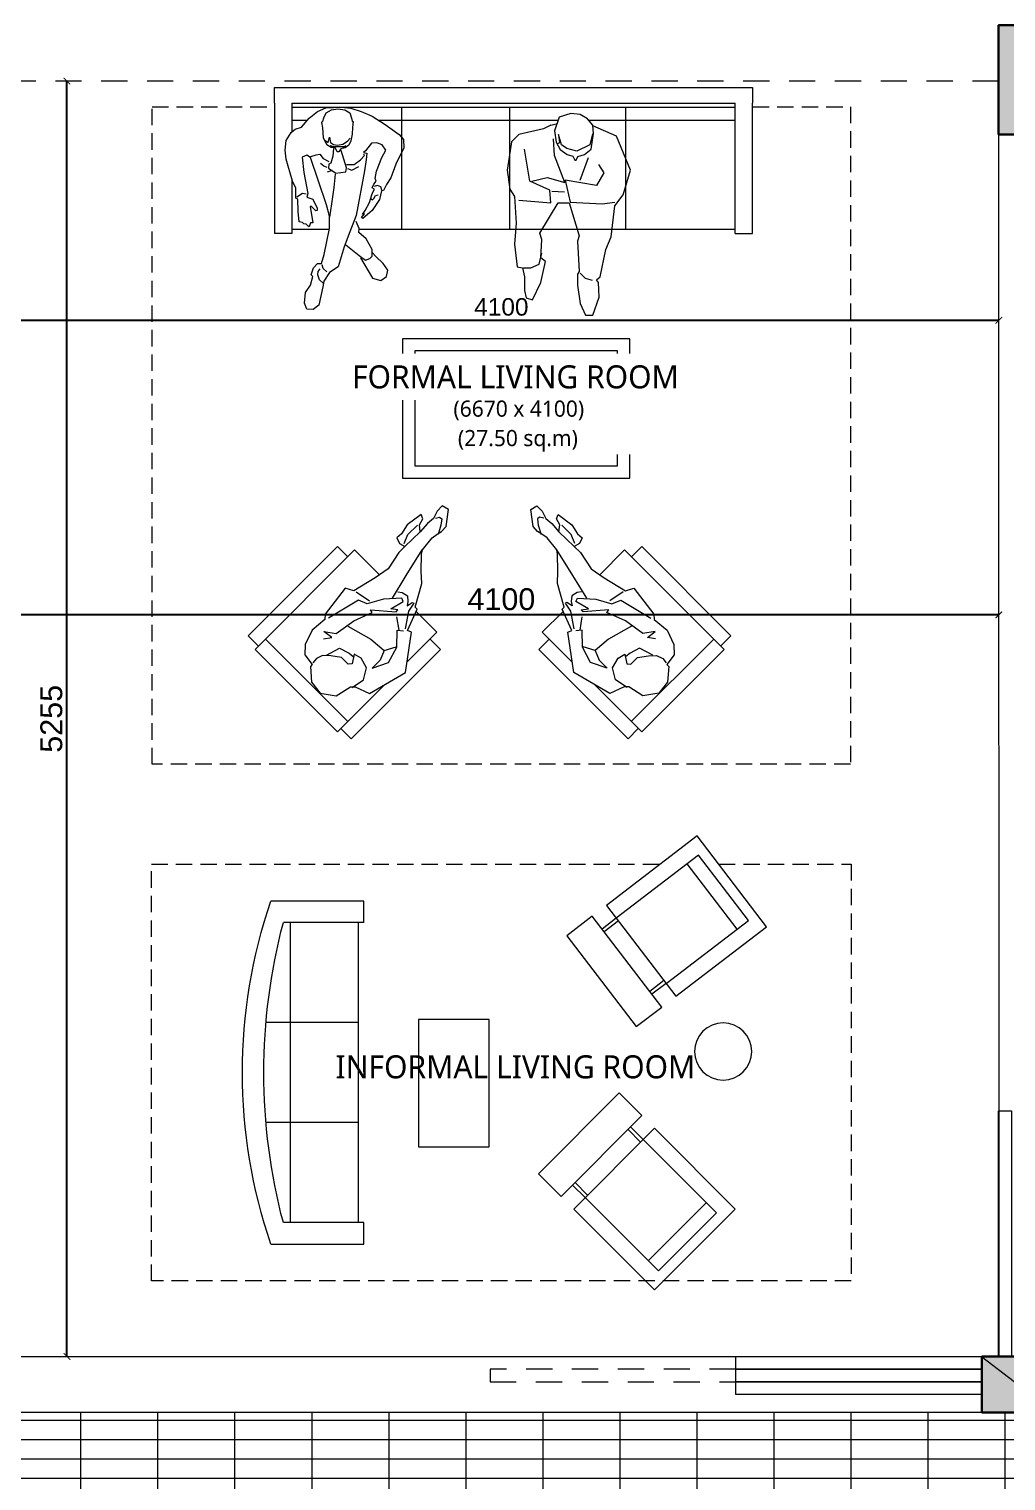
# Model space of a CAD drawing. Header units: millimetres. Extents: x 922141 to 965068, y 34629 to 256118.
# Drawn here: x 941787 to 945814, y 166689 to 172669 of the extents above; entities that cross this region are included whole.
import ezdxf

# ---------------------------------------------------------------- set-up
doc = ezdxf.new("R2010")
doc.units = ezdxf.units.MM
doc.header["$PDMODE"] = 35
for name, pattern in [('DASHED', [19.05, 12.7, -6.35]), ('DASHED2', [0.375, 0.25, -0.125]), ('HIDDEN', [0.35, 0.2, -0.15])]:
    doc.linetypes.add(name, pattern=pattern)
doc.layers.get('0').update_dxf_attribs({"plot": 0})
doc.layers.get('Defpoints').update_dxf_attribs({"color": 6})
for name, color, linetype, lineweight in [('A-HATCH', 251, 'Continuous', 9), ('HATCH', 8, 'Continuous', 5), ('MCA__ ARREDO', 133, 'Continuous', 5), ('MCA__ FINESTRE', 111, 'Continuous', 5), ('MCA__ LAYOUT TESTO', 6, 'Continuous', 5), ('MCA__ MURI ESISTENTI SEZIONATI', 30, 'Continuous', 30), ('MCA__ SCALE', 154, 'Continuous', 18)]:
    doc.layers.add(name, color=color, linetype=linetype, lineweight=lineweight)
doc.layers.add('MCA__ FACCIATA', color=140, linetype='Continuous')
doc.layers.add('MCA__ PISCINA ELEV.', color=91, linetype='Continuous')
doc.styles.get("Standard").update_dxf_attribs({"font": 'arial.ttf'})
doc.dimstyles.new('ISO-25', dxfattribs={"dimtxt": 250, "dimasz": 20, "dimexe": 1.25, "dimexo": 0.625, "dimtad": 1, "dimdec": 1, "dimrnd": 5, "dimtxsty": 'Standard', "dimcen": 2.5, "dimadec": 0, "dimazin": 0, "dimtfac": 1, "dimtdec": 1, "dimtmove": 0, "dimatfit": 3, "dimfxl": 1, "dimarcsym": 0})

# ---------------------------------------------------------------- blocks, each defined once
blk = doc.blocks.new('RECLIN32')
at = {"linetype": 'Continuous'}
for p, q in [((16, 0), (16, -32)), ((-11.5, -3), (11.5, -3)), ((-11.5, -32), (-11.5, -3)), ((11.5, -3), (11.5, -32)), ((-11.5, -7), (11.5, -7)), ((-11.5, -32), (-11.5, -37)), ((-10.5, -32), (-10.5, -37)), ((10.5, -32), (10.5, -37)), ((11.5, -32), (11.5, -37))]:
    blk.add_line(p, q, dxfattribs=at)
blk.add_lwpolyline([(16, -32), (-16, -32), (-16, 0), (16, 0)], dxfattribs=at)
blk.add_lwpolyline([(-16, -46), (-16, -37), (16, -37), (16, -46)], close=True, dxfattribs=at)
blk = doc.blocks.new('TBLEN16D')
at = {"linetype": 'Continuous'}
blk.add_circle((0, 0), 8, dxfattribs=at)
blk = doc.blocks.new('SOFARND8')
at = {"linetype": 'Continuous'}
for p, q in [((-14, -32.4421), (-14, -6.5994)), ((14, -32.4421), (14, -6.5994)), ((-42, -34.0001), (-42, -11.4697)), ((42, -34.0001), (42, -11.4697)), ((-41.9998, -13.3819), (41.9998, -13.3819)), ((-42, -32.4421), (42, -32.4421))]:
    blk.add_line(p, q, dxfattribs=at)
for points in [[(-42, -34.0001), (-48.00003, -34.0001), (-48.00003, -8.0001)], [(48, -8.0001), (48, -34.0001), (42, -34.0001)]]:
    blk.add_lwpolyline(points, dxfattribs=at)
for centre, radius, start, end in [((0, -148), 148, 71.07536, 108.9247), ((0, -169.975), 163.9749, 75.15911, 104.8409)]:
    blk.add_arc(centre, radius, start, end, dxfattribs=at)
blk = doc.blocks.new('02PFMA09')
at = {"color": 0, "linetype": 'ByBlock'}
blk.add_lwpolyline([(23.483862, -2.678686), (24.700351, -1.983061), (26.090623, -2.156967), (26.787186, -1.502317), (23.83143, 0.277719), (21.746022, 0.625531), (20.655233, 1.186794), (19.834398, 0.277719), (19.660614, -0.939624), (18.096557, -0.243999), (14.273308, 0.451625), (11.666548, 2.190687), (7.669515, 5.147091), (7.495731, 6.886153), (1.239506, 8.625215), (0.196802, 8.277402), (-2.757527, 9.842558), (-5.88564, 10.016464), (-7.797264, 9.320839), (-9.013752, 7.233965), (-9.535105, 7.407871), (-12.315649, 6.016622), (-13.705921, 3.581936), (-13.010785, 0.451625), (-10.230241, -1.461343), (-9.882673, -2.330873), (-10.056457, -5.461184), (-3.452663, -10.504463), (4.367618, -8.591495), (4.367618, -7.721964), (9.059787, -7.89587), (9.233571, -7.374152), (14.099524, -6.852433), (16.358717, -5.808996), (19.486829, -4.591653), (20.35575, -4.417747), (23.310078, -5.287278), (24.352782, -5.982903), (25.180754, -6.545595), (26.438191, -7.02634), (29.740088, -6.156809), (29.913872, -4.76556), (28.570257, -4.202867), (26.959543, -4.069935), (25.569271, -3.37431)], close=True, dxfattribs=at)
for points in [[(-10.230241, -1.809155), (-7.971048, -3.37431), (-5.538072, -3.026498), (-4.147799, -1.287436), (-3.974015, 0.277719), (-5.88564, -0.070093), (-6.233208, 0.625531), (-5.538072, 2.364593), (-6.059424, 4.451467), (-6.580776, 6.016622), (-7.62348, 6.886153), (-8.666184, 7.233965)], [(-3.452663, 7.060059), (-2.583743, 5.66881), (-2.062391, 7.581778), (-1.541039, 5.147091), (2.108426, 2.886311), (5.062755, 0.103813), (5.410323, 0.625531), (6.974379, -4.243841), (7.495731, -4.417747), (7.148163, -3.026498), (9.407355, -4.76556), (9.928708, -4.243841), (8.364651, -0.939624), (6.279243, 1.668968), (6.279243, 3.581936), (0.718154, 7.755684)], [(-6.233208, 5.320998), (-3.974015, 3.40803), (-4.147799, 1.321156), (-4.495367, 0.277719)], [(0.718154, 3.581936), (0.023017, -1.635249), (-1.019687, -4.939466), (-3.105095, -4.939466), (-5.190504, -4.069935), (-2.931311, -6.678527), (0.54437, -7.02634), (3.672482, -5.808996), (4.02005, -7.02634)], [(7.669515, 4.625373), (6.974379, 1.495062)], [(9.233571, -2.504779), (14.447092, -3.37431), (20.357177, -4.379633)], [(19.660614, -0.939624), (23.483862, -2.678686)], [(20.181966, -0.591812), (22.09359, -0.591812), (24.526567, -1.635249)], [(-1.019687, -4.939466), (0.54437, -6.852433)], [(3.846266, -6.156809), (6.105459, -4.76556)], [(10.797628, -3.026498), (10.971412, -3.896029), (10.797628, -5.113372), (9.754923, -5.63509), (8.886003, -5.808996), (9.928708, -6.504621), (9.928708, -6.852433), (8.017083, -6.504621), (4.541402, -7.200246)], [(27.133327, -4.417747), (27.654679, -5.113372), (27.480895, -5.63509), (26.264407, -5.982903), (24.352782, -6.156809)]]:
    blk.add_lwpolyline(points, dxfattribs=at)
blk = doc.blocks.new('UY')
at = {"layer": 'MCA__ ARREDO', "lineweight": 9}
for p, q in [((694968.1, 238592.7), (694882.2, 238506.7)), ((695091.9, 238468.9), (694968.1, 238592.7)), ((694996.4, 238564.4), (695038.8, 238606.8)), ((695038.8, 238606.8), (695406.6, 238239.2)), ((695378.3, 238182.6), (695183, 238377.9)), ((694731.4, 238355.9), (694628.8, 238253.2)), ((694628.8, 238253.2), (695039, 237843.1)), ((694614.7, 238182.5), (694657.1, 238224.9)), ((694996.1, 237886), (695335.4, 238225.5)), ((695406.6, 238239.2), (695364.2, 238196.8)), ((694982.4, 237814.9), (694614.7, 238182.5)), ((695039, 237843.1), (695378.3, 238182.6)), ((695024.8, 237857.3), (694982.4, 237814.9))]:
    blk.add_line(p, q, dxfattribs=at)
at = {"layer": 'MCA__ ARREDO', "lineweight": 9, "xscale": 20.72890869400126, "yscale": 20.72890869399998, "zscale": 20.72890869399999, "rotation": 157.7433089830727}
blk.add_blockref('02PFMA09', (694984.6, 238288.3), dxfattribs=at)
blk = doc.blocks.new('_ArchTick')
at = {"color": 0, "linetype": 'ByBlock', "const_width": 0.15}
blk.add_lwpolyline([(-0.5, -0.5), (0.5, 0.5)], dxfattribs=at)
blk = doc.blocks.new('*D40')
at = {"layer": 'Defpoints', "color": 0, "transparency": 16777216}
for p in [(941683.4, 171751.4), (945784, 171751.4), (945784, 171469.6)]:
    blk.add_point(p, dxfattribs=at)
at = {"layer": 'MCA__ FACCIATA', "color": 0, "lineweight": -2, "transparency": 16777216}
blk.add_line((941683.4, 171469.6), (945784, 171469.6), dxfattribs=at)
at = {"layer": 'MCA__ FACCIATA', "color": 0, "lineweight": -2, "transparency": 16777216, "xscale": 27, "yscale": 27, "zscale": 27, "rotation": 180}
blk.add_blockref('_ArchTick', (941683.4, 171469.6), dxfattribs=at)
at = {"layer": 'MCA__ FACCIATA', "color": 0, "lineweight": -2, "transparency": 16777216, "xscale": 27, "yscale": 27, "zscale": 27}
blk.add_blockref('_ArchTick', (945784, 171469.6), dxfattribs=at)
at = {"layer": 'MCA__ FACCIATA', "color": 0, "lineweight": 0, "transparency": 16777216, "insert": (943733.7, 171524.4), "char_height": 72, "attachment_point": 5}
blk.add_mtext('4100', dxfattribs=at)
blk = doc.blocks.new('*D41')
at = {"layer": 'Defpoints', "color": 0, "transparency": 16777216}
for p in [(941683.4, 170269.3), (941683.4, 170256.4), (945784, 170269.3)]:
    blk.add_point(p, dxfattribs=at)
at = {"layer": 'MCA__ FACCIATA', "color": 0, "lineweight": -2, "transparency": 16777216}
blk.add_line((945784, 170256.4), (941683.4, 170256.4), dxfattribs=at)
at = {"layer": 'MCA__ FACCIATA', "color": 0, "lineweight": -2, "transparency": 16777216, "xscale": 27, "yscale": 27, "zscale": 27, "rotation": 180}
blk.add_blockref('_ArchTick', (941683.4, 170256.4), dxfattribs=at)
at = {"layer": 'MCA__ FACCIATA', "color": 0, "lineweight": -2, "transparency": 16777216, "xscale": 27, "yscale": 27, "zscale": 27}
blk.add_blockref('_ArchTick', (945784, 170256.4), dxfattribs=at)
at = {"layer": 'MCA__ FACCIATA', "color": 0, "lineweight": 0, "transparency": 16777216, "insert": (943733.7, 170320.4), "char_height": 90, "attachment_point": 5}
blk.add_mtext('4100', dxfattribs=at)
blk = doc.blocks.new('*D109')
at = {"layer": 'Defpoints', "color": 0, "transparency": 16777216}
for p in [(941943.3, 172454.7), (942055.9, 172454.7), (942055.9, 167201.7)]:
    blk.add_point(p, dxfattribs=at)
at = {"layer": 'MCA__ FACCIATA', "color": 0, "lineweight": -2, "transparency": 16777216}
blk.add_line((941943.3, 167201.7), (941943.3, 172454.7), dxfattribs=at)
at = {"layer": 'MCA__ FACCIATA', "color": 0, "lineweight": -2, "transparency": 16777216, "xscale": 27, "yscale": 27, "zscale": 27}
for p, rotation in [((941943.3, 172454.7), 90), ((941943.3, 167201.7), 270)]:
    blk.add_blockref('_ArchTick', p, dxfattribs=dict(at, rotation=rotation))
at = {"layer": 'MCA__ FACCIATA', "color": 0, "lineweight": 0, "transparency": 16777216, "insert": (941879.3, 169828.2), "char_height": 90, "attachment_point": 5, "rotation": 90}
blk.add_mtext('5255', dxfattribs=at)

msp = doc.modelspace()

# ---------------------------------------------------------------- hatches: boundary and pattern name
at = {"layer": 'A-HATCH', "ltscale": 600, "true_color": 0xc7c8ca}
h = msp.add_hatch(dxfattribs=at)
h.set_pattern_fill('GRATE', color=9, scale=100)
h.set_pattern_definition([(0, (249533.1, -37610.32), (0, 79.375), []), (90, (249533.1, -37610.32), (-317.5, 2e-14), [])])
h.paths.add_polyline_path([(938866.39, 164453.69), (938866.39, 164578.57), (941453.39, 166971.69), (941753.39, 166971.69), (945714.55, 166971.69), (946013.39, 166971.69), (949175.39, 164556.79), (949175.39, 164453.69), (946625.39, 164453.69), (946625.39, 164588.69), (946055.39, 164588.69), (946055.39, 164453.69), (941257.39, 164453.69), (941257.39, 164588.69), (940687.39, 164588.69), (940687.39, 164453.69)])
h.paths.add_polyline_path([(943175.82, 165332.66), (943175.82, 165139.89), (944389.46, 165139.89), (944389.46, 165332.66)], flags=24)
h.paths.add_polyline_path([(943369.13, 165642.52), (943369.13, 165469.54), (944178.78, 165469.54), (944178.78, 165642.52)], flags=24)
h.paths.add_polyline_path([(943431.97, 165485.68), (943431.97, 165299.47), (944150.72, 165299.47), (944150.72, 165485.68)], flags=24)
h.paths.add_polyline_path([(942959.33, 165830.59), (942959.33, 165626.08), (944531.3, 165626.08), (944531.3, 165830.59)], flags=24)

# ---------------------------------------------------------------- linework, layer by layer
at = {"layer": 'HATCH', "linetype": 'HIDDEN', "lineweight": 9, "ltscale": 540}
msp.add_line((945783.39, 172454.69), (941683.39, 172454.69), dxfattribs=at)
msp.add_lwpolyline([(944699.81, 167097.09), (944699.81, 167149.39), (943687.38, 167149.39), (943687.38, 167097.09)], close=True, dxfattribs=at)
at = {"layer": 'MCA__ ARREDO', "lineweight": 9}
for p, q in [((942798.49, 172363.28), (942798.49, 171827.57)), ((942869.92, 172363.28), (942869.92, 172244.72)), ((944697.92, 171827.57), (944697.92, 172363.28)), ((944769.35, 171827.57), (944769.35, 172363.28)), ((944697.92, 172345.43), (942869.92, 172345.43)), ((942932.69, 172291.86), (942869.92, 172291.86)), ((942909.72, 172265.42), (942941.92, 172302.49)), ((942941.92, 172302.49), (942975.74, 172329.89)), ((942975.74, 172329.89), (943009.56, 172344.39)), ((942993.45, 172284.76), (942998.29, 172289.59)), ((942998.29, 172289.59), (943001.51, 172304.1)), ((943001.51, 172304.1), (943011.17, 172323.44)), ((943009.56, 172344.39), (943073.97, 172347.62)), ((943011.17, 172323.44), (943033.71, 172336.33)), ((943033.71, 172336.33), (943059.48, 172341.17)), ((943059.48, 172341.17), (943088.46, 172336.33)), ((943073.97, 172347.62), (943112.62, 172342.78)), ((943088.46, 172336.33), (943109.4, 172323.44)), ((943109.4, 172323.44), (943117.45, 172297.65)), ((943112.62, 172342.78), (943156.1, 172329.89)), ((943117.45, 172297.65), (943119.06, 172287.98)), ((943156.1, 172329.89), (943201.19, 172310.55)), ((943201.19, 172310.55), (943254.33, 172276.7)), ((943966.78, 172291.86), (943230.53, 172291.86)), ((943322.3, 172345.43), (943322.3, 171845.43)), ((943766.63, 172345.43), (943766.63, 171845.43)), ((944227.06, 172291.86), (944094.52, 172291.86)), ((944697.92, 172291.86), (944094.52, 172291.86)), ((944245.54, 172345.43), (944245.54, 171845.43)), ((942846.91, 172210.62), (942867.85, 172242.86)), ((942867.85, 172242.86), (942883.95, 172257.36)), ((942883.95, 172257.36), (942909.72, 172265.42)), ((942998.29, 172262.2), (942993.45, 172284.76)), ((943001.03, 172220.57), (942998.29, 172262.2)), ((943119.06, 172236.41), (943112.62, 172209.01)), ((943119.06, 172287.98), (943122.28, 172287.98)), ((943120.67, 172263.81), (943119.06, 172236.41)), ((943122.28, 172287.98), (943120.67, 172263.81)), ((943254.33, 172276.7), (943312.3, 172234.8)), ((943312.3, 172234.8), (943330.01, 172213.84)), ((943806.04, 172235.05), (943775.93, 172204.95)), ((943907.69, 172257.62), (943806.04, 172235.05)), ((943937.8, 172272.67), (943907.69, 172257.62)), ((943937.8, 172272.67), (943959.18, 172278.53)), ((943980.95, 172192.84), (943969.66, 172234.22)), ((943969.66, 172234.22), (943973.31, 172201.03)), ((944108.95, 172237.99), (944097.66, 172192.84)), ((944208.85, 172227.53), (944111.15, 172269.89)), ((942842.08, 172170.33), (942846.91, 172210.62)), ((942846.91, 172133.26), (942842.08, 172170.33)), ((943014.39, 172192.89), (943001.03, 172220.57)), ((943006.07, 172212.01), (943019.67, 172202.48)), ((943032.1, 172181.61), (943014.39, 172192.89)), ((943019.67, 172202.48), (943025.11, 172224.26)), ((943025.11, 172224.26), (943029.18, 172202.48)), ((943026.06, 172189.01), (943046.73, 172183.56)), ((943096.13, 172184.71), (943027.23, 172184.71)), ((943029.18, 172202.48), (943041.42, 172194.32)), ((943049.72, 172178.19), (943032.1, 172181.61)), ((943041.76, 172176.78), (943038.54, 172146.15)), ((943041.42, 172194.32), (943057.74, 172191.59)), ((943056.26, 172163.88), (943049.72, 172178.19)), ((943057.74, 172191.59), (943080.86, 172195.68)), ((943072.36, 172176.48), (943064.03, 172162.84)), ((943090.07, 172180), (943072.36, 172176.48)), ((943094.9, 172097.8), (943073.97, 172168.72)), ((943080.45, 172182.48), (943093.51, 172189.01)), ((943080.86, 172195.68), (943099.9, 172207.93)), ((943104.57, 172191.28), (943090.07, 172180)), ((943099.9, 172207.93), (943110.78, 172220.18)), ((943112.62, 172209.01), (943104.57, 172191.28)), ((943197.97, 172199.34), (943173.81, 172167.1)), ((943220.51, 172200.95), (943197.97, 172199.34)), ((943243.06, 172192.89), (943220.51, 172200.95)), ((943241.44, 172139.71), (943257.55, 172170.33)), ((943257.55, 172170.33), (943243.06, 172192.89)), ((943331.62, 172180), (943299.42, 172112.31)), ((943330.01, 172213.84), (943331.62, 172180)), ((943775.93, 172204.95), (943757.1, 172088.33)), ((943851.22, 172043.19), (943828.63, 172174.86)), ((943952.86, 172148.52), (943948.09, 172217.41)), ((943973.31, 172201.03), (943965.34, 172196.5)), ((944003.54, 172177.79), (943980.95, 172192.84)), ((944044.95, 172166.51), (944003.54, 172177.79)), ((944097.66, 172192.84), (944044.95, 172166.51)), ((944265.32, 172088.33), (944208.85, 172227.53)), ((944227.06, 172184.71), (944226.22, 172184.71)), ((942872.68, 172043), (942846.91, 172133.26)), ((942932.26, 172149.38), (942912.94, 172141.32)), ((942912.94, 172141.32), (942919.38, 172078.46)), ((942946.75, 172139.71), (942932.26, 172149.38)), ((943012.78, 171944.69), (942946.75, 172139.71)), ((942948.36, 172144.54), (942970.91, 172150.99)), ((942970.91, 172150.99), (942985.4, 172154.21)), ((942985.4, 172154.21), (942999.9, 172136.48)), ((943001.51, 172104.25), (942988.62, 172115.53)), ((942999.9, 172136.48), (943022.44, 172123.59)), ((943022.44, 172112.31), (943020.83, 172096.19)), ((943030.49, 172117.14), (943022.44, 172112.31)), ((943038.54, 172146.15), (943030.49, 172117.14)), ((943064.03, 172162.84), (943056.26, 172163.88)), ((943094.9, 172110.7), (943127.11, 172110.7)), ((943127.11, 172110.7), (943152.88, 172130.04)), ((943152.88, 172130.04), (943168.98, 172147.76)), ((943173.81, 172167.1), (943165.76, 172160.66)), ((943165.76, 172160.66), (943178.64, 172157.43)), ((943168.98, 172147.76), (943167.37, 172154.21)), ((943177.03, 172131.65), (943168.98, 172084.91)), ((943178.64, 172157.43), (943177.03, 172131.65)), ((943218.9, 172083.3), (943241.44, 172139.71)), ((943299.42, 172112.31), (943278.48, 172055.9)), ((943995.86, 172037.27), (943952.86, 172148.52)), ((944091.06, 172139.31), (944057.67, 172045.63)), ((944133.56, 172110.91), (944156.15, 172077.05)), ((942869.92, 172052.68), (942869.92, 171827.57)), ((942919.38, 172078.46), (942935.48, 171991.43)), ((943016, 172099.41), (943001.51, 172104.25)), ((943036.93, 172086.52), (943016, 172080.07)), ((943020.83, 172096.19), (943051.43, 172075.24)), ((943044.98, 172017.22), (943049.82, 172072.01)), ((943051.43, 172075.24), (943093.29, 172081.68)), ((943093.29, 172081.68), (943094.9, 172097.8)), ((943099.74, 172094.58), (943117.45, 172088.13)), ((943117.45, 172088.13), (943146.44, 172102.64)), ((943168.98, 172084.91), (943135.16, 171901.17)), ((943214.07, 172054.29), (943218.9, 172083.3)), ((943217.29, 172043), (943214.07, 172054.29)), ((943278.48, 172055.9), (943260.77, 172028.5)), ((943757.1, 172088.33), (943768.4, 172009.33)), ((943858.75, 172043.19), (943922.75, 172058.24)), ((943922.75, 172058.24), (943995.86, 172037.27)), ((944156.15, 172077.05), (944126.03, 172024.38)), ((944235.21, 171986.76), (944265.32, 172088.33)), ((942887.17, 172013.99), (942872.68, 172043)), ((942887.17, 171972.09), (942887.17, 172013.99)), ((942914.56, 171992.28), (942891.2, 171976.92)), ((942929.05, 171989.05), (942914.56, 171992.28)), ((942935.48, 171991.43), (942932.26, 171976.92)), ((943035.32, 171949.52), (943044.98, 172017.22)), ((943197.97, 171981.76), (943204.41, 171997.88)), ((943201.19, 172015.6), (943207.63, 172030.11)), ((943210.85, 172009.16), (943201.19, 172015.6)), ((943204.41, 171997.88), (943210.85, 172009.16)), ((943207.63, 172030.11), (943217.29, 172043)), ((943223.73, 172025.27), (943209.24, 172020.44)), ((943236.61, 172018.83), (943223.73, 172025.27)), ((943239.83, 172002.71), (943231.78, 171967.25)), ((943241.44, 172005.93), (943236.61, 172018.83)), ((943247.89, 172004.32), (943239.83, 172002.71)), ((943260.77, 172028.5), (943247.89, 172004.32)), ((943768.4, 172009.33), (943787.22, 171979.24)), ((943934.04, 172005.57), (943851.22, 172043.19)), ((943937.8, 171952.9), (943934.04, 172005.57)), ((943941.57, 172001.81), (943994.27, 171998.05)), ((943996.48, 172046.08), (944016.86, 171956.67)), ((944126.03, 172024.38), (943996.48, 172046.08)), ((942895.22, 171968.86), (942887.17, 171972.09)), ((942896.83, 171917.29), (942895.22, 171968.86)), ((942932.26, 171976.92), (942956.42, 171968.86)), ((942945.14, 171938.24), (942956.42, 171870.55)), ((942951.59, 171938.24), (942945.14, 171938.24)), ((942969.3, 171920.51), (942951.59, 171938.24)), ((942956.42, 171968.86), (942974.13, 171931.8)), ((942974.13, 171931.8), (942974.13, 171922.13)), ((943025.66, 171897.95), (943012.78, 171944.69)), ((943027.27, 171894.73), (943035.32, 171949.52)), ((943172.2, 171922.13), (943189.91, 171954.36)), ((943189.91, 171954.36), (943196.36, 171972.09)), ((943196.36, 171972.09), (943197.97, 171981.76)), ((943197.58, 171969.84), (943202.48, 171965.75)), ((943231.78, 171967.25), (943201.19, 171922.13)), ((943202.48, 171965.75), (943208.2, 171971.47)), ((943208.2, 171971.47), (943215.55, 171982.92)), ((943215.55, 171982.92), (943226.17, 171987)), ((943787.22, 171979.24), (943794.75, 171870.14)), ((943806.04, 171964.19), (943937.8, 171952.9)), ((943892.63, 171828.76), (943967.92, 171952.9)), ((943967.92, 171952.9), (944013.1, 171952.9)), ((944013.1, 171952.9), (944054.51, 171817.47)), ((944016.86, 171956.67), (944148.62, 171949.14)), ((944148.62, 171949.14), (944201.32, 171956.67)), ((944186.27, 171813.71), (944201.32, 171941.62)), ((944201.32, 171941.62), (944235.21, 171986.76)), ((942900.05, 171875.39), (942896.83, 171917.29)), ((942914.55, 171872.16), (942900.05, 171875.39)), ((942919.38, 171867.33), (942914.55, 171872.16)), ((942946.75, 171870.55), (942941.92, 171854.43)), ((942956.42, 171870.55), (942946.75, 171870.55)), ((942974.13, 171922.13), (942969.3, 171920.51)), ((943025.66, 171847.99), (943025.66, 171897.95)), ((943135.16, 171901.17), (943109.4, 171833.48)), ((943148.05, 171847.99), (943135.16, 171877)), ((943157.71, 171893.11), (943168.98, 171907.62)), ((943162.54, 171888.28), (943157.71, 171893.11)), ((943160.93, 171906.01), (943172.2, 171922.13)), ((943168.98, 171907.62), (943160.93, 171906.01)), ((943201.19, 171922.13), (943162.54, 171888.28)), ((943794.75, 171870.14), (943787.22, 171783.62)), ((942869.92, 171827.57), (942798.49, 171827.57)), ((942869.92, 171845.43), (943025.13, 171845.43)), ((942929.04, 171865.72), (942919.38, 171867.33)), ((942937.09, 171857.66), (942929.04, 171865.72)), ((942941.92, 171854.43), (942937.09, 171857.66)), ((943003.12, 171740), (943025.66, 171847.99)), ((943109.4, 171833.48), (943085.24, 171772.24)), ((943146.44, 171831.87), (943148.05, 171847.99)), ((943177.03, 171804.47), (943146.44, 171831.87)), ((943147.79, 171845.43), (944697.92, 171845.43)), ((943900.16, 171802.43), (943892.63, 171828.76)), ((943902.74, 171845.43), (944045.96, 171845.43)), ((944054.51, 171817.47), (944046.98, 171794.9)), ((944163.68, 171761.05), (944186.27, 171813.71)), ((944190, 171845.43), (944227.06, 171845.43)), ((944697.92, 171827.57), (944769.35, 171827.57)), ((943085.24, 171772.24), (943061.09, 171690.04)), ((943093.29, 171780.3), (943148.05, 171736.78)), ((943201.19, 171760.95), (943177.03, 171804.47)), ((943201.19, 171733.56), (943201.19, 171760.95)), ((943787.22, 171783.62), (943798.51, 171689.57)), ((943896.39, 171727.19), (943900.16, 171802.43)), ((944046.98, 171794.9), (944054.51, 171670.76)), ((944141.09, 171648.19), (944163.68, 171761.05)), ((942959.64, 171685.2), (942975.74, 171702.93)), ((942975.74, 171702.93), (942991.84, 171702.93)), ((942991.84, 171702.93), (943003.12, 171740)), ((942999.9, 171683.59), (942995.06, 171698.1)), ((943061.09, 171690.04), (943025.66, 171665.86)), ((943148.05, 171736.78), (943173.81, 171717.44)), ((943152.88, 171727.11), (943202.8, 171643.3)), ((943173.81, 171717.44), (943191.52, 171723.89)), ((943191.52, 171723.89), (943201.19, 171733.56)), ((943215.68, 171731.94), (943202.8, 171748.06)), ((943246.28, 171702.93), (943215.68, 171731.94)), ((943265.6, 171675.53), (943246.28, 171702.93)), ((943854.98, 171685.81), (943888.86, 171700.85)), ((943888.86, 171700.85), (943900.16, 171746)), ((943915.22, 171712.14), (943896.39, 171727.19)), ((943896.39, 171625.62), (943915.22, 171712.14)), ((942946.75, 171614.29), (942956.42, 171649.75)), ((942949.98, 171656.19), (942959.64, 171685.2)), ((942956.42, 171649.75), (942949.98, 171656.19)), ((942977.35, 171656.19), (942978.96, 171670.7)), ((942983.79, 171636.85), (942977.35, 171656.19)), ((942978.96, 171670.7), (942987.01, 171681.98)), ((942999.9, 171622.35), (942983.79, 171636.85)), ((943001.51, 171630.41), (942998.29, 171607.84)), ((943014.39, 171669.09), (942999.9, 171683.59)), ((943025.66, 171665.86), (943001.51, 171630.41)), ((943202.8, 171643.3), (943236.61, 171633.63)), ((943236.61, 171633.63), (943260.77, 171649.75)), ((943260.77, 171649.75), (943265.6, 171675.53)), ((943798.51, 171689.57), (943821.1, 171685.81)), ((943821.1, 171685.81), (943828.63, 171648.19)), ((943824.87, 171685.81), (943854.98, 171685.81)), ((943828.63, 171648.19), (943828.63, 171591.76)), ((944054.51, 171670.76), (944046.98, 171659.47)), ((944046.98, 171659.47), (944046.98, 171614.33)), ((944059.11, 171663.12), (944078.58, 171643.64)), ((944078.58, 171643.64), (944107.79, 171635.52)), ((944126.03, 171636.9), (944141.09, 171648.19)), ((944133.56, 171625.62), (944126.03, 171636.9)), ((942922.6, 171540.15), (942925.82, 171583.67)), ((942925.82, 171583.67), (942946.75, 171614.29)), ((942998.29, 171607.84), (942981.25, 171532.21)), ((943828.63, 171591.76), (943836.16, 171561.66)), ((943862.51, 171554.14), (943896.39, 171625.62)), ((944046.98, 171614.33), (944058.27, 171539.09)), ((944137.33, 171565.43), (944133.56, 171625.62)), ((942932.26, 171515.98), (942922.6, 171540.15)), ((942958.03, 171514.36), (942932.26, 171515.98)), ((942981.25, 171532.21), (942958.03, 171514.36)), ((943836.16, 171561.66), (943862.51, 171554.14)), ((944058.27, 171539.09), (944080.86, 171490.19)), ((944110.97, 171490.19), (944137.33, 171565.43)), ((944080.86, 171490.19), (944110.97, 171490.19))]:
    msp.add_line(p, q, dxfattribs=at)
for points in [[(942798.49, 172363.28), (942798.49, 172428.29), (944769.35, 172428.29), (944769.35, 172363.28)], [(942869.92, 172363.28), (944697.92, 172363.28)]]:
    msp.add_lwpolyline(points, dxfattribs=at)
at = {"layer": 'MCA__ ARREDO', "linetype": 'DASHED2', "lineweight": 9, "ltscale": 270}
for points in [[(944769.35, 172349.33), (945172.32, 172349.33), (945172.32, 169641.03), (942294.02, 169641.03), (942294.02, 172349.33), (942798.49, 172349.33)], [(944497.79, 169229.3), (944500.35, 169229.3)]]:
    msp.add_lwpolyline(points, dxfattribs=at)
at = {"layer": 'MCA__ ARREDO', "lineweight": 9}
for points in [[(944103.78, 172174.71), (944113.09, 172238.85), (944110.97, 172272.67), (944088.39, 172299), (944058.27, 172317.81), (944020.62, 172321.57), (943971.68, 172306.53), (943952.88, 172250.23), (943960.11, 172202.64), (943976.65, 172173.68), (944004.56, 172152.99), (944028.33, 172145.75), (944036.6, 172129.19), (944041.77, 172129.19), (944049, 172144.71), (944075.88, 172152.99)], [(943326.84, 171393.73), (943326.84, 170819.61), (944262.58, 170819.61), (944262.58, 171393.73)], [(943376.84, 171343.73), (943376.84, 170869.61), (944212.58, 170869.61), (944212.58, 171343.73)]]:
    msp.add_lwpolyline(points, close=True, dxfattribs=at)
at = {"layer": 'MCA__ FINESTRE', "linetype": 'DASHED', "ltscale": 18}
msp.add_line((945712.23, 167201.69), (949310.39, 164453.69), dxfattribs=at)
at = {"layer": 'MCA__ MURI ESISTENTI SEZIONATI'}
for points in [[(945783.39, 172234.69), (946013.39, 172234.69), (946013.39, 172684.69), (945783.39, 172684.69)], [(945714.55, 167201.69), (945714.55, 166971.69), (946014.55, 166971.69), (946014.55, 167201.69)]]:
    msp.add_lwpolyline(points, close=True, dxfattribs=at)
at = {"layer": 'MCA__ SCALE'}
for p, q in [((945783.39, 172234.69), (945784.55, 167201.64)), ((941753.39, 167201.69), (945712.23, 167201.69)), ((945714.55, 166971.69), (941753.39, 166971.69))]:
    msp.add_line(p, q, dxfattribs=at)
for points in [[(945835.69, 167201.69), (945783.39, 167201.69), (945783.39, 168214.11), (945835.69, 168214.11)], [(944699.81, 167149.39), (944699.81, 167201.69), (945712.23, 167201.69), (945712.23, 167149.39)], [(944699.81, 167097.09), (944699.81, 167149.39), (945712.23, 167149.39), (945712.23, 167097.09)], [(944699.81, 167044.79), (944699.81, 167097.09), (945712.23, 167097.09), (945712.23, 167044.79)]]:
    msp.add_lwpolyline(points, close=True, dxfattribs=at)

# ---------------------------------------------------------------- block references
at = {"layer": 'MCA__ ARREDO', "lineweight": 9, "xscale": -14.71279899499132, "yscale": 14.71279899499132, "zscale": 14.71279899499132, "rotation": 307.3959173574276}
msp.add_blockref('RECLIN32', (944683.98, 169158.66), dxfattribs=at)
at = {"layer": 'MCA__ PISCINA ELEV.', "rotation": 270}
msp.add_blockref('UY', (704875.5, 865152.86), dxfattribs=at)
at = {"layer": 'MCA__ PISCINA ELEV.', "xscale": -1, "rotation": 89.99999999999977}
msp.add_blockref('UY', (1182494.88, 865152.86), dxfattribs=at)

# ---------------------------------------------------------------- texts
at = {"layer": 'MCA__ LAYOUT TESTO', "color": 14, "insert": (942751.66, 168442.23), "char_height": 94.9219, "attachment_point": 1, "bg_fill": 2}
msp.add_mtext_dynamic_manual_height_columns('\\pxqc;{\\fSegoe UI Light|b0|i0|c0|p34;INFORMAL LIVING ROOM}', width=2079.734, gutter_width=1, heights=[0], dxfattribs=at)

# ---------------------------------------------------------------- dimensions: what is measured, and where the dimension line sits
at = {"layer": 'MCA__ FACCIATA', "color": 252, "lineweight": 0, "true_color": 0x939598}
for p1, p2, distance, override, picture, middle in [((942055.94, 167201.69), (942055.94, 172454.69), 112.64, {"dimtxt": 90, "dimasz": 27, "dimgap": 18, "dimblk1": 'ArchTick', "dimblk2": 'ArchTick', "dimsah": 1, "dimse1": 1, "dimse2": 1}, '*D109', (941879.35, 169828.19)), ((941683.39, 171751.41), (945783.95, 171751.41), -281.82, {"dimtxt": 72, "dimasz": 27, "dimgap": 18, "dimblk1": 'ArchTick', "dimblk2": 'ArchTick', "dimsah": 1, "dimse1": 1, "dimse2": 1}, '*D40', (943733.67, 171524.35)), ((945783.95, 170269.31), (941683.39, 170269.31), 12.88, {"dimtxt": 90, "dimasz": 27, "dimgap": 18, "dimblk1": 'ArchTick', "dimblk2": 'ArchTick', "dimsah": 1, "dimse1": 1, "dimse2": 1}, '*D41', (943733.67, 170320.39))]:
    dim = msp.add_aligned_dim(p1=p1, p2=p2, distance=distance, dimstyle='ISO-25', override=override, dxfattribs=at)
    dim.commit()
    dim.dimension.update_dxf_attribs({"geometry": picture, "text_midpoint": middle})

# ---------------------------------------------------------------- next in the draw order: linework, layer by layer
at = {"layer": 'MCA__ ARREDO', "linetype": 'DASHED2', "lineweight": 9, "ltscale": 270}
msp.add_lwpolyline([(944629.99, 169229.3), (945175.89, 169229.3), (945175.89, 167512.68), (942291.22, 167512.68), (942291.22, 169229.3), (944388.77, 169229.3)], dxfattribs=at)
at = {"layer": 'MCA__ ARREDO', "lineweight": 9}
msp.add_lwpolyline([(943682.97, 168590.41), (943392.34, 168590.41), (943392.34, 168064.93), (943682.97, 168064.93)], close=True, dxfattribs=at)

# ---------------------------------------------------------------- next in the draw order: block references
for name, p, xscale, yscale, zscale, rotation in [('SOFARND8', (942666.37, 168370.99), -14.71279899499496, 14.71279899499496, 14.71279899499496, 89.99999999999993), ('TBLEN16D', (944647.69, 168457.94), -14.71279899499496, 14.71279899499496, 14.71279899499496, 37.39591735742752), ('RECLIN32', (944531.56, 167642.71), 14.71279899499132, 14.71279899499132, 14.71279899499132, 225.0094392739802)]:
    msp.add_blockref(name, p, dxfattribs=dict(at, xscale=xscale, yscale=yscale, zscale=zscale, rotation=rotation))

# ---------------------------------------------------------------- next in the draw order: texts
at = {"layer": 'MCA__ LAYOUT TESTO', "color": 14, "insert": (942751.66, 171284.04), "char_height": 94.9219, "attachment_point": 1, "bg_fill": 2}
msp.add_mtext_dynamic_manual_height_columns('\\pxqc;{\\fSegoe UI Light|b0|i0|c0|p34;FORMAL LIVING ROOM}', width=2079.734, gutter_width=1, heights=[0], dxfattribs=at)

# ---------------------------------------------------------------- next in the draw order: texts
at = {"layer": 'MCA__ LAYOUT TESTO', "color": 14, "insert": (943536.2, 171138.97, 0), "char_height": 66.4453, "attachment_point": 1, "bg_fill": 2}
msp.add_mtext_dynamic_manual_height_columns('{\\fSegoe UI Light|b0|i0|c0|p34;(6670 x 4100)}', width=706.0922, gutter_width=1, heights=[0], dxfattribs=at)

# ---------------------------------------------------------------- next in the draw order: texts
at = {"layer": 'MCA__ LAYOUT TESTO', "color": 14, "insert": (943554.59, 171017.73, 0), "char_height": 66.4453, "attachment_point": 1, "bg_fill": 2}
msp.add_mtext_dynamic_manual_height_columns('{\\fSegoe UI Light|b0|i0|c0|p34;(27.50 sq.m)}', width=706.0922, gutter_width=1, heights=[0], dxfattribs=at)

# ---------------------------------------------------------------- next in the draw order: hatches: boundary and pattern name
at = {"layer": 'MCA__ MURI ESISTENTI SEZIONATI'}
h = msp.add_hatch(color=256, dxfattribs=at)
h.dxf.hatch_style = 1
h.paths.add_polyline_path([(934518.75, 173872.69), (934760.39, 173872.69), (934760.39, 174102.69), (934288.75, 174102.69), (934288.75, 173872.69)])
h.paths.add_polyline_path([(934760.39, 169671.69), (934760.39, 169901.69), (934518.75, 169901.69), (934288.75, 169901.69), (934288.75, 169671.69)])
h.paths.add_polyline_path([(941453.39, 177662.69), (941683.39, 177662.69), (941683.39, 177882.69), (941683.39, 177997.69), (941683.39, 178112.69), (941453.39, 178112.69), (941453.39, 177882.69)])
h.paths.add_polyline_path([(944003.39, 177662.69), (944233.39, 177662.69), (944233.39, 178112.69), (944003.39, 178112.69), (944003.39, 177882.69)])
h.paths.add_polyline_path([(945783.39, 178112.69), (945783.39, 177662.69), (946013.39, 177662.69), (946013.39, 177882.69), (946013.39, 178112.69)])
h.paths.add_polyline_path([(941453.39, 173872.69), (941683.39, 173872.69), (941683.39, 174102.69), (941683.39, 174147.69), (941683.39, 174322.69), (941453.39, 174322.69), (941453.39, 174102.69)])
h.paths.add_polyline_path([(941453.39, 169451.69), (941683.39, 169451.69), (941683.39, 169901.69), (941453.39, 169901.69), (941453.39, 169671.69)])
h.paths.add_polyline_path([(945783.39, 172234.69), (946013.39, 172234.69), (946013.39, 172454.69), (946013.39, 172684.69), (945783.39, 172684.69), (945783.39, 172454.69)])
h.paths.add_polyline_path([(937726.63, 178112.69), (937940.39, 177882.69), (937940.39, 177712.69), (937710.39, 177712.69), (937710.39, 178112.69)])
h.paths.add_polyline_path([(949781.39, 172454.69), (950181.39, 172454.69), (950181.39, 172684.69), (950011.39, 172684.69), (949781.39, 172684.69)])
h.paths.add_polyline_path([(938110.39, 169671.69), (938110.39, 169901.69), (937710.39, 169901.69), (937710.39, 169671.69)])
h.paths.add_polyline_path([(952997.43, 172454.69), (953247.43, 172454.69), (953247.43, 172569.69), (953247.43, 172684.69), (952847.43, 172684.69), (952847.43, 172454.69)])
h.paths.add_polyline_path([(950011.39, 177882.69), (950181.39, 177882.69), (950181.39, 178112.69), (949781.39, 178112.69), (949781.39, 177882.69)])
h.paths.add_polyline_path([(937710.39, 173872.69), (937710.39, 174102.69), (937940.39, 174102.69), (938100.39, 174102.69), (938100.39, 173872.69)])
h.paths.add_polyline_path([(952833.39, 177882.69), (953233.39, 177882.69), (953233.39, 178112.69), (952833.39, 178112.69)])
h.paths.add_polyline_path([(931968.75, 173802.69), (932198.75, 173802.69), (932198.75, 173872.69), (932198.75, 174102.69), (931968.75, 174102.69)])
h.paths.add_polyline_path([(931968.75, 169786.69), (931968.75, 169735.15), (931968.75, 169671.69), (932198.75, 169671.69), (932198.75, 169901.69), (932198.75, 169971.69), (931968.75, 169971.69), (931968.75, 169901.69)])
h.paths.add_polyline_path([(955047.43, 177882.69), (955117.43, 177882.69), (955347.43, 177882.69), (955347.43, 177912.69), (955347.43, 178112.69), (955047.43, 178112.69)])
h.paths.add_polyline_path([(941453.39, 166971.69), (941753.39, 166971.69), (941753.39, 167043.9), (941753.39, 167087.16), (941753.39, 167201.69), (941683.39, 167201.69), (941453.39, 167201.69)])
h.paths.add_polyline_path([(945714.55, 167043.9), (945714.55, 166971.69), (946013.39, 166971.69), (946013.39, 167201.69), (945783.39, 167201.69), (945714.55, 167201.69), (945714.55, 167087.16)])
h.paths.add_polyline_path([(954097.43, 174832.88), (954327.43, 174832.88), (954327.43, 175132.88), (954097.43, 175132.88)])
h.paths.add_polyline_path([(949781.39, 174909.99), (950011.39, 174909.99), (950011.39, 175139.99), (949781.39, 175139.99)])
h.paths.add_polyline_path([(937940.39, 177882.69), (937940.39, 178112.69), (937726.63, 178112.69)])
h.paths.add_polyline_path([(950011.39, 174909.99), (950181.39, 174909.99), (950181.39, 175139.99), (950011.39, 175139.99)])

doc.saveas('drawing.dxf')
